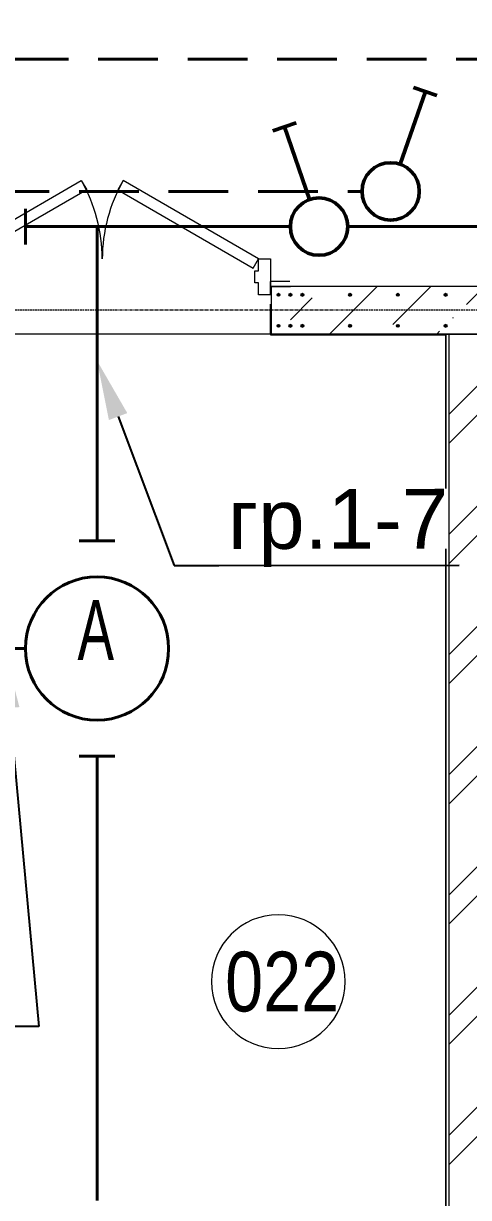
# Model space of a CAD drawing. Header units: metres. Extents: x -93142 to 227756, y -64772 to 286334.
# Drawn here: x 74729 to 76594, y -53998 to -49086 of the extents above; entities that cross this region are included whole.
import ezdxf
from ezdxf import colors
from ezdxf.entities.mleader import LeaderData, LeaderLine
from ezdxf.math import Vec2, Vec3

# ---------------------------------------------------------------- set-up
doc = ezdxf.new("R2010")
doc.units = ezdxf.units.M
for name, pattern in [('ADSK_Линия сетки', [21, 12, -3, 3, -3]), ('DASHED', [0.75, 0.5, -0.25]), ('HIDDEN2', [0.1875, 0.125, -0.0625])]:
    doc.linetypes.add(name, pattern=pattern)
for name, color, linetype, lineweight in [('A-AREA-IDEN', 7, 'Continuous', 9), ('A-DOOR', 7, 'Continuous', 5), ('A-DOOR-FRAM', 7, 'Continuous', 13), ('A-FLOR', 7, 'Continuous', 5), ('A-WALL', 7, 'Continuous', 5), ('A-WALL-PATT', 7, 'Continuous', 18), ('I-WALL', 7, 'Continuous', 5), ('nadpisi', 84, 'Continuous', 13), ('S-GRID', 7, 'Continuous', 9), ('S-RBAR', 7, 'Continuous', 5), ('ав осв', 1, 'HIDDEN2', 40), ('раб осв', 7, 'Continuous', 40), ('ЭЛ.освещ.', 150, 'Continuous', 50), ('ЭЛ.сети', 5, 'Continuous', 100)]:
    doc.layers.add(name, color=color, linetype=linetype, lineweight=lineweight)
doc.styles.add('Arial', font='ARIALN.TTF', dxfattribs={"width": 0.8, "height": 2.5})
doc.styles.add('GOST Common_I_1', font='ARIALN.TTF', dxfattribs={"height": 300})
doc.styles.add('ISOPEUR', font='ARIALN.TTF')

# ---------------------------------------------------------------- blocks, each defined once
blk = doc.blocks.new('КДП АПК - КР_rvt-1-Цокольный этаж')
at = {"layer": 'A-WALL-PATT', "lineweight": 15}
h = blk.add_hatch(dxfattribs=at)
h.set_pattern_fill('FP_9', color=256, style=0, pattern_type=2)
h.set_pattern_definition([(45, (0, 0), (84.19025, 308.69666), [396.875, -79.375, 3.353, -76.022])])
h.paths.add_polyline_path([(77862.7, -49745.6), (77862.7, -49545.6), (75767.7, -49545.6), (75767.7, -49565.6), (75847.7, -49565.6), (75847.7, -49745.6), (76413.7, -49745.6)], flags=0)
h.paths.add_polyline_path([(75762.7, -49745.6), (75764.7, -49745.5), (75764.7, -49620.6), (75762.7, -49620.6)], flags=0)
h.paths.add_polyline_path([(74360.7, -49745.6), (74362.7, -49745.6), (74362.7, -49620.6), (74360.7, -49620.6), (74360.7, -49622.7)], flags=0)
h.paths.add_polyline_path([(74277.7, -49745.6), (74277.7, -49565.6), (74357.7, -49565.6), (74357.7, -49545.6), (72262.7, -49545.6), (72262.7, -49745.6), (72357.9, -49745.6)], flags=0)
at = {"layer": 'S-RBAR', "lineweight": 15}
for points in [[(75797.7, -49586.6), (75803.7, -49580.6), (75797.7, -49574.6), (75791.7, -49580.6)], [(75847.7, -49586.6), (75853.7, -49580.6), (75847.7, -49574.6), (75841.7, -49580.6)], [(75897.7, -49586.6), (75903.7, -49580.6), (75897.7, -49574.6), (75891.7, -49580.6)], [(76097.7, -49586.6), (76103.7, -49580.6), (76097.7, -49574.6), (76091.7, -49580.6)], [(76297.7, -49586.6), (76303.7, -49580.6), (76297.7, -49574.6), (76291.7, -49580.6)], [(76497.7, -49586.6), (76503.7, -49580.6), (76497.7, -49574.6), (76491.7, -49580.6)], [(75797.7, -49716.6), (75803.7, -49710.6), (75797.7, -49704.6), (75791.7, -49710.6)], [(75847.7, -49716.6), (75853.7, -49710.6), (75847.7, -49704.6), (75841.7, -49710.6)], [(75897.7, -49716.6), (75903.7, -49710.6), (75897.7, -49704.6), (75891.7, -49710.6)], [(76097.7, -49716.6), (76103.7, -49710.6), (76097.7, -49704.6), (76091.7, -49710.6)], [(76297.7, -49716.6), (76303.7, -49710.6), (76297.7, -49704.6), (76291.7, -49710.6)], [(76497.7, -49716.6), (76503.7, -49710.6), (76497.7, -49704.6), (76491.7, -49710.6)]]:
    blk.add_hatch(color=256, dxfattribs=at).paths.add_polyline_path(points, flags=0)
h = blk.add_hatch(color=256, dxfattribs=at)
edge = h.paths.add_edge_path(flags=0)
edge.add_arc((75797.7, -49580.6), 6, 0, 360)
h = blk.add_hatch(color=256, dxfattribs=at)
edge = h.paths.add_edge_path(flags=0)
edge.add_arc((75847.7, -49580.6), 6, 0, 360)
h = blk.add_hatch(color=256, dxfattribs=at)
edge = h.paths.add_edge_path(flags=0)
edge.add_arc((75897.7, -49580.6), 6, 0, 360)
h = blk.add_hatch(color=256, dxfattribs=at)
edge = h.paths.add_edge_path(flags=0)
edge.add_arc((76097.7, -49580.6), 6, 0, 360)
h = blk.add_hatch(color=256, dxfattribs=at)
edge = h.paths.add_edge_path(flags=0)
edge.add_arc((76297.7, -49580.6), 6, 0, 360)
h = blk.add_hatch(color=256, dxfattribs=at)
edge = h.paths.add_edge_path(flags=0)
edge.add_arc((76497.7, -49580.6), 6, 0, 360)
h = blk.add_hatch(color=256, dxfattribs=at)
edge = h.paths.add_edge_path(flags=0)
edge.add_arc((75797.7, -49710.6), 6, 0, 360)
h = blk.add_hatch(color=256, dxfattribs=at)
edge = h.paths.add_edge_path(flags=0)
edge.add_arc((75847.7, -49710.6), 6, 0, 360)
h = blk.add_hatch(color=256, dxfattribs=at)
edge = h.paths.add_edge_path(flags=0)
edge.add_arc((75897.7, -49710.6), 6, 0, 360)
h = blk.add_hatch(color=256, dxfattribs=at)
edge = h.paths.add_edge_path(flags=0)
edge.add_arc((76097.7, -49710.6), 6, 0, 360)
h = blk.add_hatch(color=256, dxfattribs=at)
edge = h.paths.add_edge_path(flags=0)
edge.add_arc((76297.7, -49710.6), 6, 0, 360)
h = blk.add_hatch(color=256, dxfattribs=at)
edge = h.paths.add_edge_path(flags=0)
edge.add_arc((76497.7, -49710.6), 6, 0, 360)
at = {"layer": 'I-WALL', "lineweight": 15}
for p, q in [((77862.7, -49545.6), (75767.7, -49545.6)), ((75762.7, -49620.6), (75762.7, -49745.6)), ((75762.7, -49745.6), (75764.7, -49745.6)), ((75847.7, -49745.6), (77862.7, -49745.6))]:
    blk.add_line(p, q, dxfattribs=at)
at = {"layer": 'S-RBAR', "lineweight": 15}
for p, q in [((75797.7, -49574.6), (75791.7, -49580.6)), ((75791.7, -49580.6), (75797.7, -49586.6)), ((75803.7, -49580.6), (75797.7, -49574.6)), ((75797.7, -49586.6), (75803.7, -49580.6)), ((75847.7, -49574.6), (75841.7, -49580.6)), ((75841.7, -49580.6), (75847.7, -49586.6)), ((75853.7, -49580.6), (75847.7, -49574.6)), ((75847.7, -49586.6), (75853.7, -49580.6)), ((75897.7, -49574.6), (75891.7, -49580.6)), ((75891.7, -49580.6), (75897.7, -49586.6)), ((75903.7, -49580.6), (75897.7, -49574.6)), ((75897.7, -49586.6), (75903.7, -49580.6)), ((76097.7, -49574.6), (76091.7, -49580.6)), ((76091.7, -49580.6), (76097.7, -49586.6)), ((76103.7, -49580.6), (76097.7, -49574.6)), ((76097.7, -49586.6), (76103.7, -49580.6)), ((76297.7, -49574.6), (76291.7, -49580.6)), ((76291.7, -49580.6), (76297.7, -49586.6)), ((76303.7, -49580.6), (76297.7, -49574.6)), ((76297.7, -49586.6), (76303.7, -49580.6)), ((76497.7, -49574.6), (76491.7, -49580.6)), ((76491.7, -49580.6), (76497.7, -49586.6)), ((76503.7, -49580.6), (76497.7, -49574.6)), ((76497.7, -49586.6), (76503.7, -49580.6)), ((75797.7, -49704.6), (75791.7, -49710.6)), ((75803.7, -49710.6), (75797.7, -49704.6)), ((75847.7, -49704.6), (75841.7, -49710.6)), ((75853.7, -49710.6), (75847.7, -49704.6)), ((75897.7, -49704.6), (75891.7, -49710.6)), ((75903.7, -49710.6), (75897.7, -49704.6)), ((76097.7, -49704.6), (76091.7, -49710.6)), ((76103.7, -49710.6), (76097.7, -49704.6)), ((76297.7, -49704.6), (76291.7, -49710.6)), ((76303.7, -49710.6), (76297.7, -49704.6)), ((76497.7, -49704.6), (76491.7, -49710.6)), ((76503.7, -49710.6), (76497.7, -49704.6)), ((75791.7, -49710.6), (75797.7, -49716.6)), ((75797.7, -49716.6), (75803.7, -49710.6)), ((75841.7, -49710.6), (75847.7, -49716.6)), ((75847.7, -49716.6), (75853.7, -49710.6)), ((75891.7, -49710.6), (75897.7, -49716.6)), ((75897.7, -49716.6), (75903.7, -49710.6)), ((76091.7, -49710.6), (76097.7, -49716.6)), ((76097.7, -49716.6), (76103.7, -49710.6)), ((76291.7, -49710.6), (76297.7, -49716.6)), ((76297.7, -49716.6), (76303.7, -49710.6)), ((76491.7, -49710.6), (76497.7, -49716.6)), ((76497.7, -49716.6), (76503.7, -49710.6))]:
    blk.add_line(p, q, dxfattribs=at)
for centre in [(75797.7, -49580.6), (75847.7, -49580.6), (75897.7, -49580.6), (76097.7, -49580.6), (76297.7, -49580.6), (76497.7, -49580.6), (75797.7, -49710.6), (75847.7, -49710.6), (75897.7, -49710.6), (76097.7, -49710.6), (76297.7, -49710.6), (76497.7, -49710.6)]:
    blk.add_circle(centre, 6, dxfattribs=at)
blk = doc.blocks.new('Дверь-ВНУТРЕННЯЯ - ДГ 21-14-2278928-Цокольный этаж')
at = {"layer": 'A-DOOR', "lineweight": 13}
for p, q in [((-632.5, -22.4), (-655, -61.3)), ((-65.3, -349.9), (-632.5, -22.4)), ((65.3, -349.9), (632.5, -22.4)), ((632.5, -22.4), (655, -61.3)), ((-655, -61.3), (-87.8, -388.8)), ((655, -61.3), (87.8, -388.8)), ((-87.8, -388.8), (-65.3, -349.9)), ((87.8, -388.8), (65.3, -349.9))]:
    blk.add_line(p, q, dxfattribs=at)
at = {"layer": 'A-DOOR'}
for centre, start, end in [((-655, -61.3), 330, 360), ((655, -61.3), 180, 210)]:
    blk.add_arc(centre, 655, start, end, dxfattribs=at)
at = {"layer": 'A-DOOR-FRAM'}
for p, q in [((-705, 88.7), (-655, 88.7)), ((-705, -61.3), (-705, 88.7)), ((-655, 88.7), (-655, 39.4)), ((655, 88.7), (705, 88.7)), ((655, 39.4), (655, 88.7)), ((705, 88.7), (705, -61.3)), ((-655, 39.4), (-639.1, 39.4)), ((-639.1, 39.4), (-639.1, -11.6)), ((639.1, 39.4), (655, 39.4)), ((639.1, -11.6), (639.1, 39.4)), ((-655, -11.6), (-655, -61.3)), ((-639.1, -11.6), (-655, -11.6)), ((655, -11.6), (639.1, -11.6)), ((655, -61.3), (655, -11.6)), ((-655, -61.3), (-705, -61.3)), ((705, -61.3), (655, -61.3))]:
    blk.add_line(p, q, dxfattribs=at)
blk = doc.blocks.new('ПСС_Марка_помещения - Имя_2_5мм-224473-Цокольный этаж')
at = {"layer": 'A-AREA-IDEN'}
for start, end in [(360, 180), (180, 360)]:
    blk.add_arc((-0.074, 0.039), 3.5, start, end, dxfattribs=at)
blk = doc.blocks.new('выкл. 1 клав. скрыт')
at = {"layer": 'ЭЛ.освещ.', "color": 0, "ltscale": 100}
for p, q in [((2902123, 2044848.8), (2902427.1, 2044743)), ((2902444.4, 2044793), (2902410.7, 2044695))]:
    blk.add_line(p, q, dxfattribs=at)
blk.add_circle((2902009.7, 2044888.3), 120, dxfattribs=at)
blk = doc.blocks.new('BUG LED')
at = {"layer": 'раб осв', "color": 0, "lineweight": 40, "ltscale": 100}
blk.add_line((62381.7, -35891.5), (62381.7, -35891.5), dxfattribs=at)
at = {"layer": 'раб осв', "color": 5}
blk.add_circle((62381.7, -35891.5), 300, dxfattribs=at)

msp = doc.modelspace()

# ---------------------------------------------------------------- hatches: boundary and pattern name
at = {"layer": 'A-WALL-PATT', "lineweight": 5}
h = msp.add_hatch(dxfattribs=at)
h.set_pattern_fill('FP_2', color=256, style=0, pattern_type=2)
h.set_pattern_definition([(0, (0, 0), (812.8, 203.2), [33.528, -576.072, 33.528, -576.072, -3251.2]), (0, (0, 0), (812.8, 203.2), [-1219.2, 33.528, -1185.672, 33.528, -576.072, -1422.4]), (0, (0, 0), (812.8, 203.2), [-3048, 33.528, -372.872, 33.528, -982.472]), (120, (304.8, 101.6), (-582.37636, 602.30545), [33.528, -576.072, 33.528, -576.072, -3251.2]), (120, (304.8, 101.6), (-582.37636, 602.30545), [-1219.2, 33.528, -1185.672, 33.528, -576.072, -1422.4]), (120, (304.8, 101.6), (-582.37636, 602.30545), [-3048, 33.528, -372.872, 33.528, -982.472]), (240, (406.4, 508), (-230.42364, -805.50545), [33.528, -576.072, 33.528, -576.072, -3251.2]), (240, (406.4, 508), (-230.42364, -805.50545), [-1219.2, 33.528, -1185.672, 33.528, -576.072, -1422.4]), (240, (406.4, 508), (-230.42364, -805.50545), [-3048, 33.528, -372.872, 33.528, -982.472])])
h.paths.add_polyline_path([(74360.6532, -50388.6443), (74360.6532, -50385.6443), (73574.6532, -50385.6443), (73574.6532, -50388.6443), (74357.6532, -50388.6443)], flags=0)
h.paths.add_polyline_path([(76497.6532, -50388.6443), (76497.6532, -50385.6443), (75764.6532, -50385.6443), (75764.6532, -50388.6443), (76413.6738, -50388.6443)], flags=0)
h = msp.add_hatch(dxfattribs=at)
h.set_pattern_fill('FP_1', color=256, style=0, pattern_type=2)
h.set_pattern_definition([(45, (0, 0), (-251.4472, 251.4472), []), (45, (0, 381), (-251.4472, 251.4472), [])])
h.paths.add_polyline_path([(76632.6532, -58235.6443), (76632.6532, -50385.6443), (76512.6532, -50385.6443), (76512.6532, -58235.6443)], flags=0)

# ---------------------------------------------------------------- linework, layer by layer
at = {"layer": 'A-FLOR', "lineweight": 13}
msp.add_line((75764.6532, -50385.6443), (74360.6532, -50385.6443), dxfattribs=at)
at = {"layer": 'A-WALL'}
for p, q in [((75764.6531, -50220.6443), (75764.6531, -50165.6443)), ((75844.6531, -50165.6443), (75764.6531, -50165.6443)), ((75767.6532, -50185.6443), (75847.6532, -50185.6443)), ((75767.6532, -50185.6443), (75767.6532, -50385.6443)), ((75764.653, -50220.6443), (75761.653, -50220.6443)), ((75764.6532, -50385.6443), (75767.6532, -50385.6443)), ((76500.6532, -58235.6443), (76500.6532, -50385.6443)), ((76512.6532, -58235.6443), (76512.6532, -50385.6443))]:
    msp.add_line(p, q, dxfattribs=at)
at = {"layer": 'A-WALL', "lineweight": 18}
for p, q in [((75764.6532, -50385.6443), (75764.6532, -50388.6443)), ((75764.6532, -50388.6443), (76497.6532, -50388.6443)), ((77862.6532, -50385.6443), (75767.6532, -50385.6443)), ((76497.6532, -50388.6443), (76497.6532, -58232.6443))]:
    msp.add_line(p, q, dxfattribs=at)
at = {"layer": 'S-GRID', "linetype": 'ADSK_Линия сетки'}
msp.add_line((94527.9128, -50285.6443), (29247.2594, -50285.6443), dxfattribs=at)
at = {"layer": 'ав осв', "linetype": 'DASHED', "lineweight": 40, "ltscale": 500}
for points in [[(38372.6532, -49085.6443), (38372.6532, -49235.6443), (53332.6459, -49235.6443), (53332.6459, -49085.6495), (53332.6459, -49235.6443), (68292.6459, -49235.6443), (68292.6459, -49085.6495), (68292.6459, -49235.6443), (83252.635, -49235.6443), (83252.635, -49085.6573)], [(74737.6532, -51700.6443), (74587.6532, -51700.6443), (74587.6532, -49788.1112), (76147.6532, -49788.1112)]]:
    msp.add_lwpolyline(points, dxfattribs=at)
at = {"layer": 'раб осв'}
for points in [[(74737.6532, -50010.6443), (74737.6532, -49860.6443)], [(75037.6532, -49935.6443), (74737.6532, -49935.6443)], [(75847.6532, -49935.6443), (75037.6532, -49935.6443), (75037.6532, -51250.6443)], [(79242.6532, -49935.6443), (76087.6532, -49935.6443)], [(75112.6532, -51250.6443), (74962.6532, -51250.6443)], [(75112.6532, -52150.6443), (74962.6532, -52150.6443)], [(75037.6532, -52150.6443), (75037.6532, -54010.6443)]]:
    msp.add_lwpolyline(points, dxfattribs=at)

# ---------------------------------------------------------------- block references
at = {"lineweight": 5}
msp.add_blockref('КДП АПК - КР_rvt-1-Цокольный этаж', (0, -640), dxfattribs=at)
at = {"layer": 'A-AREA-IDEN', "xscale": 80, "yscale": 80, "zscale": 80}
msp.add_blockref('ПСС_Марка_помещения - Имя_2_5мм-224473-Цокольный этаж', (75802.7392, -53097.5775), dxfattribs=at)
at = {"layer": 'A-DOOR', "rotation": 180}
msp.add_blockref('Дверь-ВНУТРЕННЯЯ - ДГ 21-14-2278928-Цокольный этаж', (75059.6531, -50131.9943), dxfattribs=at)
at = {"layer": 'раб осв', "color": 0, "lineweight": 40, "ltscale": 100, "rotation": 90.00000000000001}
msp.add_blockref('выкл. 1 клав. скрыт', (2121155.907, -2951797.7707), dxfattribs=at)
at = {"layer": 'раб осв', "color": 0, "lineweight": 40, "ltscale": 100, "xscale": -1, "rotation": 270}
msp.add_blockref('выкл. 1 клав. скрыт', (-1968920.6006, -2951945.3038), dxfattribs=at)
at = {"layer": 'раб осв'}
msp.add_blockref('BUG LED', (12655.9457, -15809.1904), dxfattribs=at)

# ---------------------------------------------------------------- texts
at = {"layer": 'A-AREA-IDEN', "insert": (75574.2428, -52969.1176), "char_height": 250, "width": 634.9365, "attachment_point": 1, "style": 'GOST Common_I_1'}
msp.add_mtext('022', dxfattribs=at)
at = {"layer": 'nadpisi', "color": 7, "insert": (75032.1954, -51623.3799), "char_height": 250, "width": 226.187696, "attachment_point": 5, "style": 'Arial'}
msp.add_mtext('{\\C1;А}', dxfattribs=at)

# ---------------------------------------------------------------- next in the draw order: leaders
at = {"layer": 'ЭЛ.сети', "color": 0, "lineweight": 5}
ml = msp.add_multileader_mtext('Standard', dxfattribs=at)
ml.set_content('{\\fArial|b0|i0|c204|p34;гр.1-7}', style='ISOPEUR')
ml.set_leader_properties()
ml.build(insert=Vec2(0, 0))
ml.multileader.update_dxf_attribs({"text_left_attachment_type": 6, "text_right_attachment_type": 6, "dogleg_length": 100, "arrow_head_size": 250})
ctx = ml.context
ctx.base_point, ctx.char_height, ctx.arrow_head_size, ctx.landing_gap_size, ctx.plane_origin, ctx.plane_x_axis, ctx.plane_y_axis = Vec3(75548.3623, -51353.6242), 250, 250, 37.4122, Vec3(12376.1299, -8365.0091), Vec3(0.999998436, 0.001768603), Vec3(-0.001768603, 0.999998436)
ctx.left_attachment, ctx.right_attachment = 6, 6
notes = []
notes.append((ctx, [(0, (1, 1, 0), (75361.3018, -51353.955), (0.999998436, 0.001768603), 187.0608, [(0, [(75037.6532, -50496.3156)], 0, [])])]))
ctx.mtext.insert, ctx.mtext.text_direction, ctx.mtext.rotation, ctx.mtext.line_spacing_factor, ctx.mtext.flow_direction = Vec3(75585.2095, -51034.152), Vec3(0.999998436, 0.001768603), 0.001768604, 0.8, 5
ctx.mtext.has_bg_fill, ctx.mtext.bg_color, ctx.mtext.bg_scale_factor, ctx.mtext.bg_transparency, ctx.mtext.use_window_bg_color = 1, -1073741824, 1, 0, 1
ml = msp.add_multileader_mtext('Standard', dxfattribs=at)
ml.set_content('{\\fArial|b0|i0|c204|p34;\\C1;гр.А1-1}', style='ISOPEUR')
ml.set_leader_properties(color=1)
ml.build(insert=Vec2(0, 0))
ml.multileader.update_dxf_attribs({"text_left_attachment_type": 6, "text_right_attachment_type": 6, "dogleg_length": 100, "arrow_head_size": 250})
ctx = ml.context
ctx.base_point, ctx.char_height, ctx.arrow_head_size, ctx.landing_gap_size, ctx.plane_origin, ctx.plane_x_axis, ctx.plane_y_axis = Vec3(73462.9852, -53284.0236), 250, 250, 37.4122, Vec3(9733.7597, -10442.5425), Vec3(0.999998436, 0.001768603), Vec3(-0.001768603, 0.999998436)
ctx.left_attachment, ctx.right_attachment = 6, 6
notes.append((ctx, [(1, (1, 1, 0), (74793.9337, -53281.6697), (-0.999998436, -0.001768603), 187.0608, [(0, [(74648.71, -51700.6443)], 0, [])])]))
ctx.mtext.insert, ctx.mtext.text_direction, ctx.mtext.rotation, ctx.mtext.line_spacing_factor, ctx.mtext.flow_direction = Vec3(73499.8324, -52964.5514), Vec3(0.999998436, 0.001768603), 0.001768604, 0.8, 5
ctx.mtext.has_bg_fill, ctx.mtext.bg_color, ctx.mtext.bg_scale_factor, ctx.mtext.bg_transparency, ctx.mtext.use_window_bg_color = 1, -1073741824, 1, 0, 1
for ctx, leaders in notes:
    for number, flags, end, landing, length, lines in leaders:
        leader = LeaderData()
        leader.index, (leader.has_last_leader_line, leader.has_dogleg_vector, leader.attachment_direction) = number, flags
        leader.last_leader_point, leader.dogleg_vector, leader.dogleg_length = Vec3(end), Vec3(landing), length
        for number, points, colour, breaks in lines:
            line = LeaderLine()
            line.index, line.vertices, line.color, line.breaks = number, Vec3.list(points), colors.encode_raw_color(colour), breaks
            leader.lines.append(line)
        ctx.leaders.append(leader)

doc.saveas('drawing.dxf')
